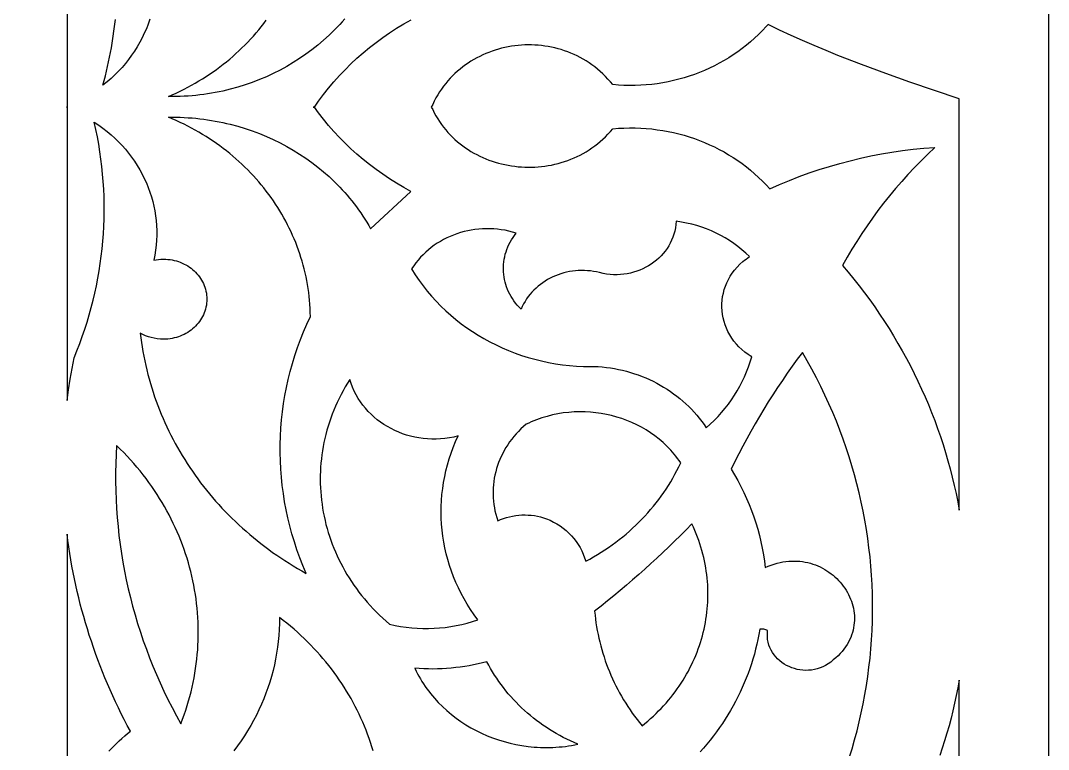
# Model space of a CAD drawing. Extents: x -1429 to -724, y 80 to 630.
# Drawn here: x -841.9 to -784.3, y 318.7 to 359.6 of the extents above; entities that cross this region are included whole.
import ezdxf

# ---------------------------------------------------------------- set-up
doc = ezdxf.new("R2010")
doc.units = 0
doc.layers.add('LAYER_1', color=18, linetype='CONTINUOUS')

msp = doc.modelspace()

# ---------------------------------------------------------------- linework, layer by layer
at = {"layer": 'LAYER_1'}
for points in [[(-784.299, 144.673), (-1369.299, 144.673), (-1369.299, 569.673), (-994.512, 569.673), (-784.299, 409.912)], [(-800.115, 359.223), (-800.325, 358.999), (-800.541, 358.782), (-800.764, 358.572), (-800.993, 358.37), (-801.227, 358.175), (-801.467, 357.987), (-801.713, 357.807), (-801.964, 357.635), (-802.22, 357.47), (-802.481, 357.313), (-802.747, 357.164), (-803.017, 357.023), (-803.291, 356.89), (-803.57, 356.766), (-803.852, 356.649), (-804.138, 356.541), (-804.427, 356.441), (-804.719, 356.349), (-805.015, 356.267), (-805.313, 356.192), (-805.614, 356.127), (-805.917, 356.07), (-806.223, 356.022), (-806.53, 355.984), (-806.839, 355.954), (-807.15, 355.933), (-807.462, 355.922), (-807.775, 355.919), (-808.089, 355.927), (-808.404, 355.943), (-808.719, 355.969), (-808.851, 356.13), (-808.987, 356.284), (-809.128, 356.432), (-809.272, 356.574), (-809.42, 356.71), (-809.571, 356.84), (-809.725, 356.963), (-809.883, 357.081), (-810.044, 357.193), (-810.207, 357.298), (-810.374, 357.398), (-810.542, 357.491), (-810.714, 357.579), (-810.887, 357.661), (-811.063, 357.737), (-811.24, 357.807), (-811.419, 357.871), (-811.6, 357.929), (-811.782, 357.981), (-811.965, 358.028), (-812.15, 358.069), (-812.335, 358.104), (-812.522, 358.133), (-812.709, 358.157), (-812.896, 358.175), (-813.084, 358.188), (-813.272, 358.194), (-813.46, 358.195), (-813.647, 358.191), (-813.835, 358.181), (-814.022, 358.165), (-814.208, 358.144), (-814.394, 358.117), (-814.578, 358.085), (-814.762, 358.047), (-814.944, 358.004), (-815.125, 357.956), (-815.304, 357.902), (-815.481, 357.843), (-815.657, 357.778), (-815.831, 357.708), (-816.002, 357.633), (-816.171, 357.552), (-816.337, 357.466), (-816.501, 357.375), (-816.662, 357.278), (-816.82, 357.177), (-816.975, 357.07), (-817.126, 356.958), (-817.274, 356.841), (-817.418, 356.719), (-817.559, 356.592), (-817.695, 356.459), (-817.828, 356.322), (-817.956, 356.179), (-818.08, 356.032), (-818.199, 355.879), (-818.313, 355.722), (-818.423, 355.559), (-818.527, 355.392), (-818.626, 355.22), (-818.72, 355.042), (-818.808, 354.86), (-818.891, 354.712), (-818.809, 354.569), (-818.721, 354.392), (-818.627, 354.221), (-818.528, 354.054), (-818.423, 353.892), (-818.314, 353.734), (-818.199, 353.582), (-818.08, 353.434), (-817.956, 353.291), (-817.828, 353.153), (-817.696, 353.02), (-817.559, 352.892), (-817.419, 352.768), (-817.274, 352.65), (-817.127, 352.536), (-816.975, 352.428), (-816.82, 352.324), (-816.662, 352.226), (-816.502, 352.133), (-816.338, 352.044), (-816.171, 351.961), (-816.002, 351.883), (-815.831, 351.81), (-815.658, 351.742), (-815.482, 351.68), (-815.304, 351.622), (-815.125, 351.57), (-814.944, 351.523), (-814.762, 351.481), (-814.579, 351.445), (-814.394, 351.413), (-814.209, 351.388), (-814.022, 351.367), (-813.835, 351.352), (-813.648, 351.342), (-813.46, 351.338), (-813.272, 351.339), (-813.084, 351.345), (-812.897, 351.357), (-812.709, 351.375), (-812.522, 351.398), (-812.336, 351.426), (-812.15, 351.46), (-811.966, 351.5), (-811.782, 351.545), (-811.6, 351.596), (-811.42, 351.652), (-811.24, 351.714), (-811.063, 351.782), (-810.888, 351.856), (-810.714, 351.935), (-810.543, 352.02), (-810.374, 352.111), (-810.208, 352.207), (-810.044, 352.309), (-809.884, 352.417), (-809.726, 352.531), (-809.571, 352.651), (-809.42, 352.777), (-809.272, 352.908), (-809.128, 353.046), (-808.988, 353.189), (-808.852, 353.339), (-808.72, 353.494), (-808.404, 353.52), (-808.089, 353.536), (-807.775, 353.543), (-807.462, 353.541), (-807.15, 353.529), (-806.84, 353.509), (-806.53, 353.481), (-806.223, 353.443), (-805.918, 353.397), (-805.614, 353.342), (-805.314, 353.278), (-805.015, 353.206), (-804.72, 353.126), (-804.427, 353.038), (-804.138, 352.941), (-803.852, 352.836), (-803.57, 352.723), (-803.292, 352.602), (-803.017, 352.473), (-802.747, 352.337), (-802.482, 352.193), (-802.221, 352.041), (-801.965, 351.881), (-801.714, 351.714), (-801.468, 351.54), (-801.228, 351.358), (-800.993, 351.169), (-800.764, 350.973), (-800.542, 350.769), (-800.326, 350.559), (-800.116, 350.342), (-799.913, 350.118), (-799.369, 350.361), (-798.82, 350.592), (-798.265, 350.809), (-797.705, 351.014), (-797.14, 351.206), (-796.57, 351.385), (-795.996, 351.551), (-795.417, 351.704), (-794.835, 351.843), (-794.249, 351.969), (-793.659, 352.082), (-793.067, 352.182), (-792.472, 352.268), (-791.874, 352.341), (-791.274, 352.399), (-790.671, 352.445), (-791.058, 352.077), (-791.437, 351.703), (-791.808, 351.322), (-792.17, 350.935), (-792.524, 350.541), (-792.87, 350.141), (-793.207, 349.736), (-793.535, 349.324), (-793.854, 348.906), (-794.165, 348.483), (-794.467, 348.054), (-794.759, 347.62), (-795.043, 347.18), (-795.317, 346.735), (-795.582, 346.285), (-795.838, 345.83), (-795.52, 345.452), (-795.209, 345.07), (-794.905, 344.684), (-794.608, 344.294), (-794.318, 343.9), (-794.036, 343.502), (-793.76, 343.101), (-793.492, 342.696), (-793.231, 342.287), (-792.977, 341.875), (-792.731, 341.459), (-792.492, 341.041), (-792.26, 340.619), (-792.036, 340.194), (-791.819, 339.766), (-791.61, 339.334), (-791.408, 338.901), (-791.213, 338.464), (-791.026, 338.024), (-790.847, 337.583), (-790.675, 337.138), (-790.511, 336.691), (-790.355, 336.242), (-790.206, 335.79), (-790.066, 335.336), (-789.933, 334.881), (-789.807, 334.423), (-789.69, 333.963), (-789.58, 333.501), (-789.479, 333.038), (-789.385, 332.573), (-789.299, 332.106), (-789.299, 355.165), (-790.684, 355.631), (-792.058, 356.104), (-793.42, 356.589), (-794.768, 357.089), (-796.103, 357.609), (-796.765, 357.878), (-797.423, 358.155), (-798.077, 358.438), (-798.727, 358.73), (-799.372, 359.03), (-800.014, 359.339)], [(-825.467, 354.75), (-825.467, 354.749), (-825.467, 354.749)], [(-805.181, 348.118), (-805.207, 347.935), (-805.244, 347.756), (-805.292, 347.582), (-805.349, 347.412), (-805.417, 347.247), (-805.494, 347.087), (-805.581, 346.932), (-805.676, 346.782), (-805.779, 346.639), (-805.891, 346.501), (-806.01, 346.369), (-806.137, 346.244), (-806.271, 346.126), (-806.411, 346.015), (-806.558, 345.91), (-806.71, 345.814), (-806.868, 345.725), (-807.032, 345.644), (-807.199, 345.571), (-807.372, 345.507), (-807.548, 345.451), (-807.728, 345.404), (-807.912, 345.367), (-808.098, 345.338), (-808.287, 345.32), (-808.478, 345.311), (-808.671, 345.313), (-808.866, 345.325), (-809.062, 345.348), (-809.258, 345.381), (-809.455, 345.426), (-809.625, 345.465), (-809.796, 345.497), (-809.967, 345.52), (-810.138, 345.537), (-810.308, 345.546), (-810.477, 345.547), (-810.646, 345.541), (-810.813, 345.529), (-810.979, 345.509), (-811.143, 345.482), (-811.305, 345.449), (-811.466, 345.409), (-811.623, 345.362), (-811.778, 345.309), (-811.931, 345.25), (-812.08, 345.184), (-812.226, 345.113), (-812.368, 345.035), (-812.507, 344.951), (-812.641, 344.862), (-812.771, 344.767), (-812.897, 344.667), (-813.018, 344.561), (-813.134, 344.449), (-813.245, 344.333), (-813.35, 344.211), (-813.449, 344.085), (-813.543, 343.953), (-813.63, 343.817), (-813.711, 343.676), (-813.785, 343.531), (-813.852, 343.381), (-813.963, 343.492), (-814.067, 343.607), (-814.165, 343.724), (-814.256, 343.845), (-814.341, 343.969), (-814.419, 344.096), (-814.491, 344.225), (-814.556, 344.357), (-814.615, 344.49), (-814.667, 344.625), (-814.712, 344.762), (-814.751, 344.901), (-814.783, 345.04), (-814.809, 345.181), (-814.828, 345.322), (-814.84, 345.464), (-814.846, 345.606), (-814.845, 345.749), (-814.837, 345.891), (-814.823, 346.033), (-814.802, 346.175), (-814.774, 346.316), (-814.74, 346.456), (-814.698, 346.595), (-814.65, 346.732), (-814.595, 346.868), (-814.533, 347.002), (-814.465, 347.135), (-814.39, 347.265), (-814.307, 347.392), (-814.218, 347.517), (-814.123, 347.639), (-814.332, 347.702), (-814.542, 347.755), (-814.753, 347.799), (-814.965, 347.835), (-815.177, 347.861), (-815.388, 347.879), (-815.6, 347.889), (-815.811, 347.89), (-816.021, 347.883), (-816.23, 347.867), (-816.438, 347.844), (-816.644, 347.812), (-816.848, 347.772), (-817.05, 347.725), (-817.249, 347.67), (-817.446, 347.607), (-817.639, 347.536), (-817.83, 347.458), (-818.016, 347.373), (-818.199, 347.28), (-818.378, 347.18), (-818.552, 347.073), (-818.721, 346.959), (-818.885, 346.838), (-819.045, 346.71), (-819.198, 346.575), (-819.346, 346.434), (-819.488, 346.286), (-819.623, 346.132), (-819.752, 345.971), (-819.874, 345.805), (-819.988, 345.632), (-819.786, 345.309), (-819.573, 344.994), (-819.349, 344.688), (-819.114, 344.391), (-818.87, 344.102), (-818.615, 343.822), (-818.352, 343.551), (-818.078, 343.289), (-817.796, 343.037), (-817.506, 342.794), (-817.207, 342.56), (-816.9, 342.336), (-816.585, 342.123), (-816.263, 341.919), (-815.934, 341.726), (-815.598, 341.543), (-815.255, 341.371), (-814.907, 341.209), (-814.552, 341.058), (-814.192, 340.919), (-813.826, 340.79), (-813.456, 340.673), (-813.08, 340.568), (-812.701, 340.474), (-812.317, 340.392), (-811.93, 340.322), (-811.539, 340.264), (-811.144, 340.218), (-810.747, 340.185), (-810.348, 340.165), (-809.946, 340.157), (-809.542, 340.162), (-809.308, 340.143), (-809.075, 340.117), (-808.844, 340.085), (-808.615, 340.046), (-808.388, 340.002), (-808.163, 339.951), (-807.941, 339.894), (-807.72, 339.831), (-807.502, 339.762), (-807.287, 339.688), (-807.075, 339.608), (-806.865, 339.522), (-806.658, 339.43), (-806.455, 339.333), (-806.254, 339.231), (-806.058, 339.123), (-805.864, 339.009), (-805.675, 338.891), (-805.489, 338.767), (-805.307, 338.639), (-805.129, 338.505), (-804.955, 338.367), (-804.786, 338.223), (-804.621, 338.075), (-804.461, 337.922), (-804.305, 337.764), (-804.154, 337.602), (-804.008, 337.435), (-803.867, 337.264), (-803.732, 337.089), (-803.602, 336.909), (-803.477, 336.725), (-803.249, 336.931), (-803.029, 337.144), (-802.818, 337.363), (-802.616, 337.588), (-802.422, 337.819), (-802.238, 338.057), (-802.063, 338.3), (-801.897, 338.548), (-801.74, 338.802), (-801.593, 339.06), (-801.456, 339.324), (-801.329, 339.592), (-801.212, 339.864), (-801.106, 340.14), (-801.009, 340.42), (-800.924, 340.703), (-801.024, 340.765), (-801.122, 340.83), (-801.307, 340.966), (-801.481, 341.111), (-801.642, 341.263), (-801.79, 341.422), (-801.926, 341.588), (-802.05, 341.76), (-802.161, 341.937), (-802.26, 342.119), (-802.346, 342.306), (-802.42, 342.496), (-802.481, 342.689), (-802.53, 342.885), (-802.566, 343.083), (-802.589, 343.282), (-802.6, 343.482), (-802.599, 343.682), (-802.585, 343.882), (-802.558, 344.081), (-802.518, 344.279), (-802.466, 344.474), (-802.401, 344.667), (-802.324, 344.857), (-802.234, 345.043), (-802.131, 345.224), (-802.016, 345.401), (-801.887, 345.572), (-801.746, 345.737), (-801.593, 345.896), (-801.426, 346.047), (-801.338, 346.119), (-801.247, 346.19), (-801.153, 346.259), (-801.055, 346.325), (-801.262, 346.523), (-801.477, 346.712), (-801.701, 346.891), (-801.932, 347.062), (-802.17, 347.222), (-802.415, 347.373), (-802.667, 347.514), (-802.925, 347.644), (-803.188, 347.765), (-803.458, 347.875), (-803.732, 347.974), (-804.011, 348.062), (-804.294, 348.14), (-804.582, 348.206), (-804.873, 348.261), (-805.167, 348.305)], [(-823.583, 339.233), (-823.709, 339.02), (-823.83, 338.806), (-823.945, 338.59), (-824.055, 338.372), (-824.159, 338.153), (-824.257, 337.933), (-824.351, 337.711), (-824.438, 337.488), (-824.52, 337.264), (-824.597, 337.039), (-824.669, 336.813), (-824.735, 336.586), (-824.795, 336.359), (-824.85, 336.13), (-824.9, 335.901), (-824.945, 335.672), (-824.984, 335.442), (-825.018, 335.212), (-825.046, 334.981), (-825.069, 334.75), (-825.087, 334.519), (-825.1, 334.288), (-825.107, 334.057), (-825.109, 333.826), (-825.106, 333.595), (-825.097, 333.364), (-825.084, 333.134), (-825.065, 332.904), (-825.041, 332.674), (-825.011, 332.445), (-824.977, 332.217), (-824.938, 331.989), (-824.893, 331.763), (-824.843, 331.537), (-824.788, 331.312), (-824.728, 331.088), (-824.663, 330.865), (-824.593, 330.643), (-824.517, 330.423), (-824.437, 330.204), (-824.352, 329.986), (-824.261, 329.77), (-824.166, 329.555), (-824.066, 329.342), (-823.96, 329.131), (-823.85, 328.922), (-823.734, 328.715), (-823.614, 328.509), (-823.489, 328.306), (-823.359, 328.104), (-823.224, 327.905), (-823.084, 327.709), (-822.939, 327.514), (-822.789, 327.322), (-822.635, 327.133), (-822.475, 326.946), (-822.311, 326.762), (-822.142, 326.581), (-821.968, 326.402), (-821.789, 326.227), (-821.606, 326.054), (-821.418, 325.885), (-821.225, 325.718), (-820.917, 325.65), (-820.607, 325.593), (-820.296, 325.547), (-819.984, 325.513), (-819.671, 325.489), (-819.358, 325.477), (-819.044, 325.475), (-818.731, 325.485), (-818.418, 325.506), (-818.107, 325.538), (-817.797, 325.581), (-817.488, 325.635), (-817.182, 325.7), (-816.878, 325.776), (-816.576, 325.863), (-816.278, 325.961), (-816.486, 326.247), (-816.683, 326.539), (-816.869, 326.835), (-817.044, 327.135), (-817.208, 327.439), (-817.361, 327.747), (-817.503, 328.059), (-817.634, 328.374), (-817.754, 328.692), (-817.863, 329.013), (-817.96, 329.337), (-818.046, 329.662), (-818.121, 329.99), (-818.185, 330.32), (-818.238, 330.651), (-818.279, 330.983), (-818.309, 331.317), (-818.327, 331.651), (-818.335, 331.986), (-818.33, 332.321), (-818.315, 332.656), (-818.287, 332.991), (-818.249, 333.325), (-818.199, 333.659), (-818.137, 333.991), (-818.064, 334.323), (-817.979, 334.652), (-817.882, 334.98), (-817.774, 335.306), (-817.654, 335.63), (-817.522, 335.951), (-817.379, 336.27), (-817.626, 336.21), (-817.873, 336.163), (-818.12, 336.128), (-818.367, 336.105), (-818.612, 336.094), (-818.856, 336.094), (-819.099, 336.105), (-819.339, 336.127), (-819.577, 336.16), (-819.812, 336.204), (-820.044, 336.258), (-820.272, 336.323), (-820.495, 336.397), (-820.715, 336.482), (-820.929, 336.576), (-821.139, 336.679), (-821.342, 336.792), (-821.54, 336.913), (-821.731, 337.043), (-821.915, 337.182), (-822.093, 337.33), (-822.262, 337.485), (-822.424, 337.649), (-822.577, 337.82), (-822.721, 337.999), (-822.856, 338.185), (-822.981, 338.378), (-823.097, 338.578), (-823.202, 338.785), (-823.296, 338.999), (-823.38, 339.218), (-823.451, 339.444)], [(-810.879, 337.614), (-811.184, 337.592), (-811.488, 337.557), (-811.792, 337.508), (-812.094, 337.445), (-812.395, 337.369), (-812.545, 337.326), (-812.693, 337.279), (-812.842, 337.229), (-812.989, 337.176), (-813.136, 337.119), (-813.281, 337.058), (-813.426, 336.994), (-813.57, 336.927), (-813.72, 336.797), (-813.865, 336.663), (-814.003, 336.525), (-814.135, 336.383), (-814.261, 336.237), (-814.381, 336.088), (-814.495, 335.935), (-814.602, 335.779), (-814.703, 335.62), (-814.798, 335.459), (-814.886, 335.294), (-814.968, 335.127), (-815.043, 334.957), (-815.111, 334.786), (-815.173, 334.612), (-815.229, 334.436), (-815.277, 334.259), (-815.319, 334.08), (-815.354, 333.9), (-815.382, 333.719), (-815.403, 333.537), (-815.417, 333.353), (-815.425, 333.17), (-815.425, 332.985), (-815.418, 332.801), (-815.403, 332.616), (-815.382, 332.431), (-815.353, 332.247), (-815.317, 332.063), (-815.273, 331.879), (-815.222, 331.696), (-815.164, 331.514), (-815.002, 331.583), (-814.838, 331.645), (-814.671, 331.698), (-814.501, 331.742), (-814.33, 331.779), (-814.158, 331.807), (-813.984, 331.827), (-813.809, 331.838), (-813.634, 331.842), (-813.459, 331.836), (-813.285, 331.823), (-813.111, 331.801), (-812.937, 331.77), (-812.766, 331.732), (-812.596, 331.684), (-812.428, 331.629), (-812.227, 331.541), (-812.033, 331.444), (-811.846, 331.337), (-811.666, 331.221), (-811.495, 331.096), (-811.332, 330.963), (-811.177, 330.821), (-811.032, 330.672), (-810.895, 330.516), (-810.769, 330.353), (-810.652, 330.183), (-810.546, 330.007), (-810.45, 329.825), (-810.366, 329.637), (-810.293, 329.445), (-810.231, 329.248), (-810.01, 329.367), (-809.791, 329.491), (-809.576, 329.618), (-809.364, 329.749), (-809.155, 329.884), (-808.949, 330.023), (-808.747, 330.165), (-808.548, 330.311), (-808.352, 330.461), (-808.16, 330.614), (-807.971, 330.771), (-807.786, 330.93), (-807.604, 331.094), (-807.426, 331.26), (-807.252, 331.43), (-807.081, 331.603), (-806.915, 331.779), (-806.752, 331.958), (-806.593, 332.141), (-806.438, 332.326), (-806.287, 332.514), (-806.14, 332.705), (-805.997, 332.899), (-805.859, 333.095), (-805.725, 333.295), (-805.594, 333.497), (-805.469, 333.701), (-805.347, 333.908), (-805.231, 334.118), (-805.118, 334.33), (-805.01, 334.544), (-804.907, 334.761), (-804.994, 334.886), (-805.084, 335.009), (-805.177, 335.129), (-805.272, 335.246), (-805.37, 335.361), (-805.471, 335.473), (-805.679, 335.69), (-805.897, 335.895), (-806.124, 336.09), (-806.359, 336.274), (-806.603, 336.446), (-806.853, 336.608), (-807.111, 336.758), (-807.376, 336.896), (-807.646, 337.023), (-807.922, 337.138), (-808.203, 337.241), (-808.488, 337.332), (-808.778, 337.411), (-809.071, 337.478), (-809.368, 337.532), (-809.667, 337.574), (-809.968, 337.603), (-810.271, 337.62), (-810.575, 337.624)], [(-836.552, 335.226), (-836.571, 334.719), (-836.581, 334.213), (-836.582, 333.707), (-836.573, 333.202), (-836.555, 332.697), (-836.528, 332.193), (-836.491, 331.69), (-836.445, 331.187), (-836.391, 330.686), (-836.327, 330.186), (-836.254, 329.687), (-836.172, 329.19), (-836.081, 328.693), (-835.98, 328.199), (-835.871, 327.706), (-835.753, 327.215), (-835.626, 326.726), (-835.49, 326.238), (-835.345, 325.753), (-835.191, 325.27), (-835.028, 324.789), (-834.857, 324.311), (-834.677, 323.835), (-834.487, 323.362), (-834.29, 322.892), (-834.083, 322.424), (-833.868, 321.959), (-833.644, 321.497), (-833.411, 321.039), (-833.17, 320.584), (-832.92, 320.132), (-832.823, 320.386), (-832.731, 320.64), (-832.645, 320.896), (-832.563, 321.153), (-832.487, 321.41), (-832.416, 321.668), (-832.35, 321.926), (-832.289, 322.185), (-832.233, 322.444), (-832.182, 322.704), (-832.136, 322.964), (-832.095, 323.225), (-832.059, 323.486), (-832.028, 323.747), (-832.002, 324.008), (-831.98, 324.269), (-831.964, 324.53), (-831.953, 324.791), (-831.947, 325.052), (-831.945, 325.313), (-831.949, 325.573), (-831.957, 325.833), (-831.97, 326.093), (-831.988, 326.353), (-832.011, 326.612), (-832.039, 326.87), (-832.071, 327.128), (-832.108, 327.386), (-832.15, 327.642), (-832.197, 327.898), (-832.249, 328.153), (-832.305, 328.407), (-832.366, 328.661), (-832.432, 328.913), (-832.502, 329.164), (-832.577, 329.414), (-832.657, 329.663), (-832.741, 329.911), (-832.83, 330.157), (-832.924, 330.402), (-833.022, 330.646), (-833.125, 330.888), (-833.232, 331.129), (-833.344, 331.368), (-833.461, 331.606), (-833.582, 331.842), (-833.708, 332.076), (-833.838, 332.308), (-833.972, 332.539), (-834.112, 332.767), (-834.255, 332.994), (-834.403, 333.218), (-834.556, 333.441), (-834.713, 333.661), (-834.874, 333.879), (-835.04, 334.095), (-835.21, 334.308), (-835.385, 334.519), (-835.564, 334.728), (-835.747, 334.934), (-835.935, 335.138), (-836.127, 335.339), (-836.323, 335.537), (-836.524, 335.732)], [(-804.601, 331.013), (-804.923, 330.69), (-805.248, 330.369), (-805.576, 330.051), (-805.907, 329.735), (-806.24, 329.423), (-806.577, 329.112), (-806.916, 328.805), (-807.259, 328.5), (-807.604, 328.198), (-807.951, 327.898), (-808.302, 327.602), (-808.655, 327.308), (-809.011, 327.016), (-809.37, 326.728), (-809.732, 326.442), (-809.71, 326.224), (-809.685, 326.006), (-809.656, 325.79), (-809.622, 325.573), (-809.584, 325.358), (-809.542, 325.144), (-809.496, 324.93), (-809.446, 324.717), (-809.392, 324.506), (-809.334, 324.295), (-809.272, 324.085), (-809.206, 323.877), (-809.136, 323.67), (-809.062, 323.463), (-808.984, 323.259), (-808.902, 323.055), (-808.816, 322.853), (-808.726, 322.652), (-808.633, 322.453), (-808.536, 322.255), (-808.435, 322.059), (-808.33, 321.865), (-808.221, 321.672), (-808.109, 321.481), (-807.993, 321.291), (-807.873, 321.104), (-807.749, 320.918), (-807.622, 320.734), (-807.491, 320.552), (-807.357, 320.372), (-807.219, 320.194), (-807.077, 320.018), (-806.913, 320.15), (-806.752, 320.285), (-806.595, 320.422), (-806.442, 320.562), (-806.292, 320.704), (-806.145, 320.848), (-806.003, 320.995), (-805.864, 321.144), (-805.728, 321.296), (-805.596, 321.449), (-805.468, 321.605), (-805.344, 321.762), (-805.223, 321.922), (-805.106, 322.083), (-804.992, 322.246), (-804.883, 322.411), (-804.777, 322.578), (-804.674, 322.747), (-804.576, 322.917), (-804.481, 323.088), (-804.391, 323.262), (-804.304, 323.436), (-804.22, 323.612), (-804.141, 323.79), (-804.066, 323.969), (-803.994, 324.149), (-803.926, 324.33), (-803.863, 324.512), (-803.803, 324.695), (-803.747, 324.88), (-803.695, 325.065), (-803.647, 325.251), (-803.603, 325.438), (-803.562, 325.626), (-803.526, 325.814), (-803.494, 326.004), (-803.466, 326.193), (-803.442, 326.384), (-803.422, 326.574), (-803.406, 326.766), (-803.394, 326.957), (-803.387, 327.149), (-803.383, 327.341), (-803.384, 327.534), (-803.388, 327.726), (-803.397, 327.919), (-803.41, 328.112), (-803.427, 328.305), (-803.449, 328.497), (-803.474, 328.69), (-803.504, 328.882), (-803.538, 329.074), (-803.576, 329.266), (-803.619, 329.457), (-803.665, 329.648), (-803.717, 329.839), (-803.772, 330.029), (-803.832, 330.218), (-803.896, 330.407), (-803.964, 330.595), (-804.037, 330.782), (-804.114, 330.968), (-804.196, 331.154), (-804.282, 331.339)], [(-816.015, 323.55), (-816.263, 323.491), (-816.512, 323.437), (-816.762, 323.389), (-817.014, 323.347), (-817.266, 323.309), (-817.519, 323.278), (-817.773, 323.252), (-818.027, 323.231), (-818.282, 323.216), (-818.538, 323.206), (-818.793, 323.202), (-819.049, 323.203), (-819.305, 323.21), (-819.56, 323.223), (-819.816, 323.241), (-819.742, 323.089), (-819.664, 322.94), (-819.583, 322.793), (-819.498, 322.648), (-819.411, 322.506), (-819.32, 322.365), (-819.227, 322.227), (-819.131, 322.092), (-819.031, 321.958), (-818.929, 321.827), (-818.824, 321.699), (-818.716, 321.573), (-818.493, 321.328), (-818.259, 321.093), (-818.015, 320.869), (-817.762, 320.654), (-817.5, 320.451), (-817.229, 320.258), (-816.95, 320.076), (-816.664, 319.906), (-816.369, 319.747), (-816.069, 319.599), (-815.761, 319.464), (-815.448, 319.34), (-815.129, 319.229), (-814.804, 319.13), (-814.475, 319.043), (-814.142, 318.97), (-813.805, 318.909), (-813.464, 318.862), (-813.121, 318.828), (-812.948, 318.816), (-812.775, 318.807), (-812.601, 318.803), (-812.426, 318.801), (-812.251, 318.803), (-812.076, 318.809), (-811.901, 318.818), (-811.725, 318.83), (-811.549, 318.847), (-811.373, 318.866), (-811.196, 318.89), (-811.02, 318.917), (-810.844, 318.948), (-810.667, 318.983), (-810.876, 319.073), (-811.082, 319.167), (-811.286, 319.265), (-811.487, 319.367), (-811.685, 319.473), (-811.88, 319.583), (-812.072, 319.696), (-812.262, 319.813), (-812.448, 319.934), (-812.631, 320.059), (-812.812, 320.187), (-812.989, 320.319), (-813.162, 320.454), (-813.333, 320.593), (-813.5, 320.735), (-813.663, 320.88), (-813.824, 321.029), (-813.98, 321.181), (-814.133, 321.336), (-814.283, 321.494), (-814.428, 321.655), (-814.57, 321.819), (-814.708, 321.987), (-814.842, 322.157), (-814.972, 322.329), (-815.099, 322.505), (-815.221, 322.683), (-815.339, 322.864), (-815.452, 323.048), (-815.562, 323.234), (-815.667, 323.423), (-815.768, 323.614)]]:
    msp.add_lwpolyline(points, close=True, dxfattribs=at)
for points in [[(-839.298, 371.704), (-839.298, 354.674), (-839.298, 354.674), (-839.299, 354.712), (-839.299, 354.75), (-839.299, 338.249), (-839.22, 338.853), (-839.128, 339.455), (-839.023, 340.056), (-838.907, 340.655), (-838.746, 341.051), (-838.593, 341.449), (-838.448, 341.849), (-838.311, 342.251), (-838.182, 342.655), (-838.061, 343.06), (-837.949, 343.467), (-837.844, 343.875), (-837.747, 344.285), (-837.658, 344.696), (-837.578, 345.109), (-837.505, 345.522), (-837.441, 345.937), (-837.385, 346.352), (-837.337, 346.768), (-837.297, 347.185), (-837.265, 347.603), (-837.241, 348.021), (-837.226, 348.439), (-837.219, 348.858), (-837.22, 349.277), (-837.229, 349.696), (-837.246, 350.115), (-837.272, 350.534), (-837.306, 350.953), (-837.348, 351.372), (-837.398, 351.79), (-837.457, 352.207), (-837.524, 352.624), (-837.599, 353.041), (-837.682, 353.456), (-837.774, 353.871), (-837.527, 353.704), (-837.288, 353.53), (-837.058, 353.348), (-836.835, 353.16), (-836.621, 352.965), (-836.416, 352.763), (-836.219, 352.556), (-836.031, 352.343), (-835.852, 352.124), (-835.682, 351.9), (-835.521, 351.671), (-835.369, 351.437), (-835.227, 351.198), (-835.094, 350.955), (-834.97, 350.708), (-834.856, 350.457), (-834.752, 350.203), (-834.658, 349.945), (-834.574, 349.684), (-834.5, 349.42), (-834.435, 349.154), (-834.382, 348.886), (-834.338, 348.615), (-834.305, 348.343), (-834.283, 348.069), (-834.272, 347.793), (-834.271, 347.517), (-834.281, 347.239), (-834.302, 346.962), (-834.335, 346.683), (-834.378, 346.405), (-834.433, 346.127), (-834.304, 346.151), (-834.171, 346.168), (-834.036, 346.179), (-833.899, 346.182), (-833.773, 346.179), (-833.65, 346.171), (-833.528, 346.156), (-833.408, 346.137), (-833.291, 346.112), (-833.175, 346.081), (-833.062, 346.046), (-832.952, 346.006), (-832.844, 345.961), (-832.739, 345.911), (-832.637, 345.857), (-832.539, 345.799), (-832.443, 345.736), (-832.351, 345.67), (-832.263, 345.599), (-832.179, 345.525), (-832.098, 345.447), (-832.022, 345.366), (-831.949, 345.281), (-831.882, 345.193), (-831.818, 345.102), (-831.76, 345.008), (-831.706, 344.911), (-831.657, 344.812), (-831.614, 344.71), (-831.576, 344.605), (-831.543, 344.499), (-831.516, 344.39), (-831.494, 344.28), (-831.479, 344.167), (-831.469, 344.053), (-831.466, 343.938), (-831.469, 343.823), (-831.479, 343.709), (-831.494, 343.596), (-831.516, 343.486), (-831.543, 343.377), (-831.576, 343.271), (-831.614, 343.166), (-831.657, 343.064), (-831.706, 342.965), (-831.76, 342.868), (-831.818, 342.774), (-831.882, 342.683), (-831.949, 342.595), (-832.022, 342.51), (-832.098, 342.429), (-832.179, 342.351), (-832.263, 342.277), (-832.351, 342.206), (-832.443, 342.14), (-832.539, 342.077), (-832.637, 342.019), (-832.739, 341.965), (-832.844, 341.915), (-832.952, 341.87), (-833.062, 341.83), (-833.175, 341.795), (-833.291, 341.764), (-833.408, 341.739), (-833.528, 341.72), (-833.65, 341.705), (-833.773, 341.697), (-833.899, 341.694), (-834.071, 341.699), (-834.242, 341.716), (-834.411, 341.744), (-834.577, 341.783), (-834.739, 341.832), (-834.897, 341.891), (-835.051, 341.961), (-835.198, 342.041), (-835.167, 341.779), (-835.131, 341.518), (-835.092, 341.258), (-835.048, 340.999), (-835, 340.741), (-834.949, 340.484), (-834.893, 340.229), (-834.834, 339.974), (-834.77, 339.72), (-834.703, 339.468), (-834.631, 339.217), (-834.556, 338.967), (-834.477, 338.719), (-834.394, 338.471), (-834.307, 338.226), (-834.217, 337.981), (-834.123, 337.738), (-834.025, 337.496), (-833.923, 337.256), (-833.818, 337.018), (-833.709, 336.781), (-833.596, 336.545), (-833.48, 336.312), (-833.36, 336.08), (-833.237, 335.849), (-833.11, 335.621), (-832.98, 335.394), (-832.846, 335.169), (-832.708, 334.946), (-832.568, 334.724), (-832.423, 334.505), (-832.276, 334.287), (-832.125, 334.072), (-831.971, 333.859), (-831.813, 333.647), (-831.652, 333.438), (-831.488, 333.231), (-831.32, 333.026), (-831.15, 332.823), (-830.976, 332.622), (-830.799, 332.424), (-830.618, 332.228), (-830.435, 332.034), (-830.248, 331.842), (-830.059, 331.653), (-829.866, 331.467), (-829.671, 331.283), (-829.472, 331.101), (-829.27, 330.922), (-829.065, 330.746), (-828.858, 330.572), (-828.647, 330.4), (-828.434, 330.232), (-828.218, 330.066), (-827.998, 329.903), (-827.777, 329.742), (-827.552, 329.585), (-827.324, 329.43), (-827.094, 329.278), (-826.861, 329.129), (-826.625, 328.983), (-826.387, 328.84), (-826.146, 328.7), (-825.902, 328.564), (-826.085, 329), (-826.256, 329.439), (-826.415, 329.882), (-826.561, 330.326), (-826.695, 330.774), (-826.816, 331.223), (-826.926, 331.675), (-827.022, 332.128), (-827.107, 332.582), (-827.179, 333.038), (-827.239, 333.496), (-827.287, 333.954), (-827.323, 334.412), (-827.346, 334.871), (-827.357, 335.331), (-827.355, 335.79), (-827.341, 336.25), (-827.315, 336.709), (-827.277, 337.167), (-827.226, 337.624), (-827.164, 338.081), (-827.088, 338.536), (-827.001, 338.99), (-826.901, 339.442), (-826.79, 339.892), (-826.665, 340.34), (-826.529, 340.786), (-826.38, 341.229), (-826.22, 341.67), (-826.046, 342.107), (-825.861, 342.542), (-825.664, 342.973), (-825.668, 343.199), (-825.678, 343.425), (-825.691, 343.65), (-825.709, 343.874), (-825.732, 344.098), (-825.759, 344.32), (-825.79, 344.541), (-825.825, 344.762), (-825.865, 344.981), (-825.908, 345.199), (-825.956, 345.417), (-826.008, 345.633), (-826.064, 345.847), (-826.124, 346.061), (-826.189, 346.273), (-826.257, 346.484), (-826.329, 346.693), (-826.405, 346.901), (-826.485, 347.108), (-826.569, 347.313), (-826.657, 347.516), (-826.748, 347.718), (-826.844, 347.918), (-826.943, 348.116), (-827.046, 348.313), (-827.152, 348.508), (-827.262, 348.701), (-827.376, 348.892), (-827.494, 349.081), (-827.615, 349.268), (-827.739, 349.453), (-827.867, 349.636), (-827.998, 349.817), (-828.133, 349.996), (-828.272, 350.173), (-828.413, 350.347), (-828.558, 350.519), (-828.707, 350.689), (-828.858, 350.857), (-829.013, 351.022), (-829.171, 351.184), (-829.333, 351.344), (-829.497, 351.502), (-829.665, 351.657), (-829.835, 351.809), (-830.009, 351.959), (-830.186, 352.106), (-830.366, 352.25), (-830.548, 352.391), (-830.734, 352.53), (-830.923, 352.665), (-831.114, 352.798), (-831.308, 352.928), (-831.505, 353.054), (-831.705, 353.178), (-831.908, 353.298), (-832.113, 353.416), (-832.321, 353.53), (-832.532, 353.641), (-832.745, 353.748), (-832.961, 353.852), (-833.179, 353.953), (-833.4, 354.051), (-833.624, 354.144), (-833.401, 354.146), (-833.179, 354.144), (-832.957, 354.138), (-832.736, 354.129), (-832.516, 354.116), (-832.296, 354.1), (-832.078, 354.08), (-831.86, 354.056), (-831.643, 354.029), (-831.426, 353.999), (-831.211, 353.965), (-830.997, 353.928), (-830.784, 353.888), (-830.572, 353.844), (-830.361, 353.797), (-830.151, 353.746), (-829.736, 353.635), (-829.325, 353.511), (-828.92, 353.375), (-828.521, 353.226), (-828.128, 353.064), (-827.741, 352.89), (-827.362, 352.705), (-826.989, 352.507), (-826.625, 352.298), (-826.268, 352.077), (-825.919, 351.845), (-825.579, 351.602), (-825.248, 351.348), (-824.926, 351.083), (-824.613, 350.808), (-824.311, 350.523), (-824.163, 350.376), (-824.018, 350.227), (-823.876, 350.075), (-823.737, 349.921), (-823.6, 349.765), (-823.466, 349.606), (-823.335, 349.444), (-823.206, 349.281), (-823.081, 349.115), (-822.959, 348.946), (-822.839, 348.775), (-822.723, 348.602), (-822.609, 348.427), (-822.499, 348.25), (-822.392, 348.07), (-822.288, 347.888), (-820.025, 349.976), (-820.433, 350.201), (-820.834, 350.437), (-821.226, 350.684), (-821.609, 350.94), (-821.984, 351.207), (-822.35, 351.484), (-822.707, 351.77), (-823.054, 352.066), (-823.391, 352.371), (-823.719, 352.685), (-824.037, 353.008), (-824.344, 353.34), (-824.641, 353.68), (-824.927, 354.028), (-825.203, 354.385), (-825.439, 354.712), (-825.466, 354.674), (-825.466, 354.674), (-825.466, 354.712), (-825.467, 354.749), (-825.439, 354.712), (-825.202, 355.05), (-824.927, 355.418), (-824.641, 355.778), (-824.344, 356.129), (-824.036, 356.471), (-823.719, 356.805), (-823.391, 357.129), (-823.053, 357.444), (-822.706, 357.749), (-822.349, 358.045), (-821.983, 358.33), (-821.609, 358.606), (-821.225, 358.87), (-820.833, 359.125), (-820.433, 359.368), (-820.024, 359.601)], [(-834.658, 359.633), (-834.752, 359.367), (-834.856, 359.104), (-834.97, 358.845), (-835.093, 358.59), (-835.226, 358.34), (-835.369, 358.093), (-835.521, 357.852), (-835.682, 357.615), (-835.852, 357.384), (-836.031, 357.158), (-836.219, 356.938), (-836.415, 356.724), (-836.621, 356.516), (-836.835, 356.315), (-837.057, 356.12), (-837.288, 355.933), (-837.152, 356.455), (-837.028, 356.978), (-836.916, 357.504), (-836.817, 358.03), (-836.729, 358.558), (-836.654, 359.088), (-836.591, 359.618)], [(-823.736, 359.657), (-823.876, 359.498), (-824.018, 359.342), (-824.163, 359.188), (-824.31, 359.037), (-824.613, 358.742), (-824.925, 358.458), (-825.247, 358.185), (-825.578, 357.923), (-825.918, 357.672), (-826.267, 357.432), (-826.624, 357.204), (-826.989, 356.988), (-827.361, 356.785), (-827.741, 356.593), (-828.127, 356.413), (-828.52, 356.247), (-828.919, 356.093), (-829.325, 355.952), (-829.735, 355.824), (-830.151, 355.71), (-830.361, 355.657), (-830.571, 355.609), (-830.784, 355.563), (-830.997, 355.522), (-831.211, 355.483), (-831.426, 355.448), (-831.642, 355.417), (-831.859, 355.389), (-832.077, 355.365), (-832.296, 355.345), (-832.515, 355.328), (-832.736, 355.315), (-832.957, 355.305), (-833.178, 355.299), (-833.401, 355.297), (-833.623, 355.298), (-833.4, 355.395), (-833.179, 355.496), (-832.96, 355.6), (-832.745, 355.707), (-832.531, 355.818), (-832.321, 355.933), (-832.113, 356.051), (-831.907, 356.172), (-831.705, 356.296), (-831.505, 356.424), (-831.308, 356.554), (-831.113, 356.688), (-830.922, 356.825), (-830.733, 356.965), (-830.548, 357.108), (-830.365, 357.254), (-830.185, 357.403), (-830.009, 357.554), (-829.835, 357.709), (-829.664, 357.866), (-829.497, 358.026), (-829.332, 358.188), (-829.171, 358.354), (-829.013, 358.521), (-828.858, 358.692), (-828.706, 358.865), (-828.558, 359.04), (-828.413, 359.218), (-828.271, 359.398), (-828.133, 359.58)], [(-795.458, 318.231), (-795.305, 318.73), (-795.162, 319.232), (-795.028, 319.735), (-794.903, 320.24), (-794.788, 320.746), (-794.682, 321.254), (-794.586, 321.764), (-794.5, 322.274), (-794.423, 322.786), (-794.356, 323.299), (-794.298, 323.812), (-794.25, 324.327), (-794.212, 324.842), (-794.183, 325.357), (-794.163, 325.873), (-794.154, 326.39), (-794.154, 326.906), (-794.163, 327.423), (-794.183, 327.939), (-794.211, 328.456), (-794.25, 328.972), (-794.298, 329.487), (-794.356, 330.002), (-794.423, 330.517), (-794.501, 331.03), (-794.588, 331.543), (-794.684, 332.055), (-794.791, 332.565), (-794.907, 333.075), (-795.032, 333.583), (-795.168, 334.089), (-795.313, 334.594), (-795.468, 335.097), (-795.633, 335.599), (-795.807, 336.098), (-795.992, 336.595), (-796.186, 337.09), (-796.389, 337.583), (-796.603, 338.073), (-796.827, 338.561), (-797.06, 339.046), (-797.303, 339.529), (-797.556, 340.008), (-797.819, 340.484), (-798.091, 340.957), (-798.379, 340.569), (-798.661, 340.178), (-798.939, 339.783), (-799.211, 339.386), (-799.479, 338.986), (-799.741, 338.583), (-799.998, 338.177), (-800.25, 337.769), (-800.497, 337.358), (-800.739, 336.944), (-800.975, 336.528), (-801.207, 336.109), (-801.433, 335.688), (-801.653, 335.264), (-801.869, 334.838), (-802.079, 334.409), (-801.887, 334.089), (-801.705, 333.764), (-801.532, 333.435), (-801.369, 333.103), (-801.215, 332.767), (-801.071, 332.428), (-800.937, 332.085), (-800.812, 331.74), (-800.697, 331.391), (-800.591, 331.04), (-800.496, 330.686), (-800.41, 330.33), (-800.335, 329.972), (-800.27, 329.612), (-800.214, 329.25), (-800.169, 328.886), (-800.002, 328.96), (-799.835, 329.026), (-799.669, 329.083), (-799.504, 329.131), (-799.34, 329.171), (-799.177, 329.204), (-799.015, 329.228), (-798.855, 329.245), (-798.697, 329.255), (-798.54, 329.257), (-798.385, 329.253), (-798.232, 329.241), (-798.081, 329.223), (-797.932, 329.198), (-797.786, 329.167), (-797.642, 329.129), (-797.501, 329.086), (-797.362, 329.037), (-797.227, 328.982), (-797.095, 328.922), (-796.966, 328.857), (-796.84, 328.787), (-796.717, 328.712), (-796.599, 328.632), (-796.484, 328.547), (-796.373, 328.459), (-796.265, 328.366), (-796.163, 328.269), (-796.064, 328.169), (-795.97, 328.065), (-795.88, 327.957), (-795.795, 327.847), (-795.715, 327.733), (-795.639, 327.617), (-795.569, 327.498), (-795.504, 327.376), (-795.445, 327.252), (-795.391, 327.126), (-795.342, 326.998), (-795.299, 326.868), (-795.263, 326.737), (-795.232, 326.605), (-795.207, 326.471), (-795.189, 326.336), (-795.177, 326.2), (-795.172, 326.064), (-795.173, 325.927), (-795.182, 325.79), (-795.197, 325.653), (-795.22, 325.516), (-795.249, 325.38), (-795.286, 325.243), (-795.331, 325.108), (-795.383, 324.973), (-795.443, 324.839), (-795.511, 324.707), (-795.587, 324.576), (-795.671, 324.446), (-795.764, 324.318), (-795.865, 324.192), (-795.975, 324.068), (-796.093, 323.947), (-796.22, 323.828), (-796.357, 323.712), (-796.496, 323.594), (-796.641, 323.49), (-796.79, 323.4), (-796.943, 323.323), (-797.099, 323.26), (-797.257, 323.209), (-797.418, 323.17), (-797.579, 323.144), (-797.741, 323.13), (-797.903, 323.127), (-798.064, 323.135), (-798.224, 323.154), (-798.381, 323.184), (-798.535, 323.224), (-798.685, 323.274), (-798.832, 323.334), (-798.973, 323.403), (-799.109, 323.482), (-799.238, 323.569), (-799.361, 323.664), (-799.475, 323.768), (-799.582, 323.88), (-799.679, 323.999), (-799.767, 324.126), (-799.844, 324.259), (-799.91, 324.4), (-799.965, 324.546), (-800.007, 324.699), (-800.036, 324.857), (-800.051, 325.021), (-800.052, 325.19), (-800.047, 325.276), (-800.038, 325.364), (-800.089, 325.387), (-800.142, 325.407), (-800.196, 325.422), (-800.252, 325.432), (-800.308, 325.438), (-800.365, 325.439), (-800.422, 325.435), (-800.479, 325.427), (-800.527, 325.145), (-800.582, 324.865), (-800.643, 324.586), (-800.709, 324.309), (-800.782, 324.033), (-800.861, 323.759), (-800.946, 323.487), (-801.037, 323.217), (-801.133, 322.949), (-801.236, 322.683), (-801.344, 322.419), (-801.458, 322.158), (-801.578, 321.898), (-801.703, 321.641), (-801.834, 321.387), (-801.97, 321.135), (-802.112, 320.885), (-802.259, 320.639), (-802.412, 320.395), (-802.57, 320.153), (-802.734, 319.915), (-802.903, 319.68), (-803.077, 319.448), (-803.256, 319.219), (-803.441, 318.993), (-803.63, 318.77), (-803.825, 318.551)], [(-836.95, 318.598), (-836.811, 318.746), (-836.668, 318.891), (-836.523, 319.034), (-836.375, 319.175), (-836.224, 319.313), (-836.07, 319.45), (-835.913, 319.583), (-835.753, 319.715), (-835.926, 320.041), (-836.096, 320.368), (-836.262, 320.697), (-836.424, 321.028), (-836.582, 321.36), (-836.736, 321.694), (-836.886, 322.029), (-837.032, 322.365), (-837.174, 322.703), (-837.312, 323.041), (-837.445, 323.382), (-837.575, 323.723), (-837.701, 324.066), (-837.822, 324.41), (-837.939, 324.755), (-838.053, 325.101), (-838.162, 325.448), (-838.267, 325.796), (-838.368, 326.146), (-838.465, 326.496), (-838.557, 326.847), (-838.646, 327.2), (-838.73, 327.553), (-838.81, 327.907), (-838.886, 328.261), (-838.958, 328.617), (-839.025, 328.973), (-839.088, 329.331), (-839.147, 329.688), (-839.202, 330.047), (-839.253, 330.406), (-839.299, 330.766), (-839.299, 314.509)], [(-822.148, 318.613), (-822.218, 318.847), (-822.293, 319.079), (-822.372, 319.31), (-822.455, 319.54), (-822.542, 319.768), (-822.634, 319.995), (-822.729, 320.221), (-822.829, 320.445), (-822.932, 320.668), (-823.04, 320.889), (-823.151, 321.108), (-823.267, 321.326), (-823.386, 321.542), (-823.51, 321.757), (-823.637, 321.969), (-823.768, 322.18), (-823.904, 322.389), (-824.043, 322.596), (-824.186, 322.8), (-824.332, 323.003), (-824.483, 323.204), (-824.637, 323.403), (-824.795, 323.599), (-824.957, 323.793), (-825.123, 323.985), (-825.292, 324.174), (-825.465, 324.361), (-825.642, 324.546), (-825.822, 324.728), (-826.006, 324.908), (-826.194, 325.085), (-826.385, 325.259), (-826.58, 325.431), (-826.778, 325.599), (-826.98, 325.766), (-827.185, 325.929), (-827.394, 326.089), (-827.397, 325.753), (-827.409, 325.417), (-827.431, 325.083), (-827.462, 324.75), (-827.503, 324.418), (-827.553, 324.088), (-827.612, 323.761), (-827.68, 323.435), (-827.757, 323.111), (-827.843, 322.79), (-827.938, 322.471), (-828.042, 322.154), (-828.154, 321.841), (-828.275, 321.53), (-828.405, 321.222), (-828.544, 320.918), (-828.69, 320.617), (-828.846, 320.32), (-829.009, 320.026), (-829.181, 319.736), (-829.361, 319.451), (-829.549, 319.169), (-829.745, 318.892), (-829.949, 318.619)], [(-789.299, 300.885), (-789.299, 322.568), (-789.378, 322.139), (-789.463, 321.712), (-789.555, 321.286), (-789.654, 320.861), (-789.76, 320.438), (-789.872, 320.016), (-789.99, 319.596), (-790.116, 319.178), (-790.248, 318.762), (-790.386, 318.348)]]:
    msp.add_lwpolyline(points, dxfattribs=at)

doc.saveas('drawing.dxf')
